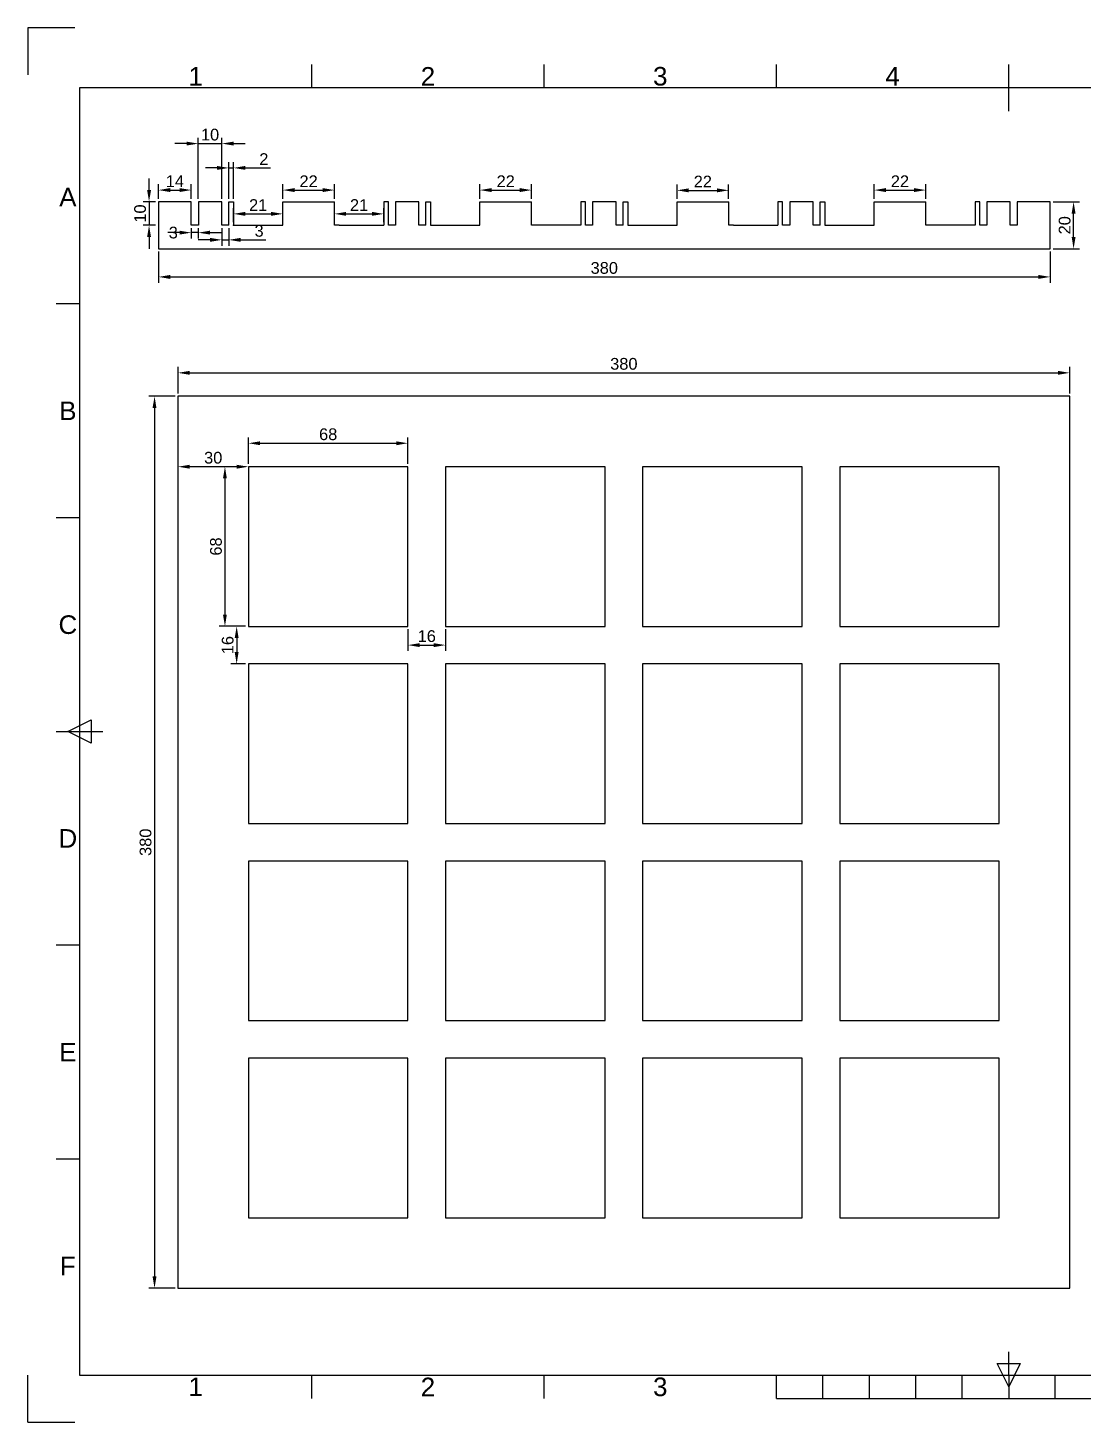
# Paper-space layout 'ISO A3 제목 블록' of a CAD drawing. Header units: millimetres. Extents: x 0 to 420, y 0 to 297.
# Drawn here: x 0 to 224.9, y 0 to 297 of the extents above; entities that cross this region are included whole.
import ezdxf
from ezdxf.enums import TextEntityAlignment as Align

# ---------------------------------------------------------------- set-up
doc = ezdxf.new("R2010")
doc.units = ezdxf.units.MM
doc.layers.add('제목 블록', color=7, linetype='Continuous')
doc.styles.add('ACISOTS', font='arial.ttf', dxfattribs={"height": 1})
doc.styles.add('ISO 적합성', font='arial.ttf')
doc.styles.get("Standard").update_dxf_attribs({"font": 'arial.ttf'})
doc.dimstyles.new('ISO-25', dxfattribs={"dimtxt": 2.5, "dimasz": 2.5, "dimexe": 1.25, "dimexo": 0.625, "dimtad": 1, "dimtxsty": 'Standard', "dimcen": 2.5, "dimadec": 0, "dimazin": 0, "dimtfac": 1, "dimtmove": 0, "dimatfit": 3, "dimfxl": 1, "dimarcsym": 0})

# ---------------------------------------------------------------- blocks, each defined once
blk = doc.blocks.new('제목 블록')
at = {"layer": '제목 블록'}
for p, q in [((0, 297), (0, 287)), ((10, 297), (0, 297)), ((60.5, 284.23), (60.5, 289.18)), ((110, 284.23), (110, 289.18)), ((159.5, 284.23), (159.5, 289.18)), ((209, 279.28), (209, 289.18)), ((407, 284.23), (11, 284.23)), ((11, 284.23), (11, 10)), ((11, 238.19), (6.05, 238.19)), ((11, 192.66), (6.05, 192.66)), ((8.52, 147.12), (13.47, 149.59)), ((13.47, 149.59), (13.47, 144.64)), ((6.05, 147.12), (15.95, 147.12)), ((13.47, 144.64), (8.52, 147.12)), ((11, 101.58), (6.05, 101.58)), ((11, 56.03), (6.05, 56.03)), ((209, 10), (209, 14.95)), ((206.53, 12.47), (211.47, 12.47)), ((209, 7.52), (206.53, 12.47)), ((211.47, 12.47), (209, 7.52)), ((0, 0), (0, 10)), ((11, 10), (407, 10)), ((60.5, 5.05), (60.5, 10)), ((110, 5.05), (110, 10)), ((159.5, 5.05), (159.5, 10)), ((169.4, 5.05), (169.4, 10)), ((179.3, 5.05), (179.3, 10)), ((189.2, 5.05), (189.2, 10)), ((199.1, 5.05), (199.1, 10)), ((209, 10), (209, 5.05)), ((218.9, 5.05), (218.9, 10)), ((159.5, 5.05), (258.5, 5.05)), ((0, 0), (10, 0))]:
    blk.add_line(p, q, dxfattribs=at)
at = {"layer": '제목 블록', "style": 'ISO 적합성'}
for s, p in [('1', (35.75, 286.7)), ('2', (85.25, 286.7)), ('3', (134.75, 286.7)), ('4', (184.25, 286.7)), ('A', (8.52, 260.96)), ('B', (8.52, 215.43)), ('C', (8.52, 169.88)), ('D', (8.52, 124.34)), ('E', (8.52, 78.8)), ('F', (8.52, 33.27)), ('1', (35.75, 7.52)), ('2', (85.25, 7.52)), ('3', (134.75, 7.52))]:
    blk.add_text(s, height=3.96, dxfattribs=at).set_placement(p, align=Align.MIDDLE)
at = {"layer": '제목 블록', "lineweight": 35, "style": 'ACISOTS'}
for tag, p, height in [('FILE_NAME', (254.41, 53.9), 3), ('FSCM_NO', (293.68, 53.04), 3), ('SHEET', (326.77, 52.11), 3), ('SCALE', (368.02, 52.11), 3), ('SIZE', (254.7, 48.23), 3), ('CHECK_DATE', (254.41, 41.9), 3), ('DESIGN_ACTIVITY', (328.79, 43.14), 3.5), ('CHECK_DATE', (254.7, 36.14), 3), ('CHECKED_BY', (277.96, 36.14), 3), ('SHEETNAME', (326.77, 30.48), 6), ('APPROVAL_DATE', (254.7, 30.17), 3), ('APPROVED_BY', (277.96, 30.17), 3), ('ISSUE_DATE', (254.7, 24.08), 3), ('ISSUED_BY', (277.96, 24.08), 3), ('DRAWING_SUBTITLE', (328.79, 25.44), 3), ('REVISION', (254.7, 18.08), 3), ('SHEETNUMBER-NAME', (326.77, 11.76), 6), ('CONTRACT_NO', (254.7, 12.08), 3.5)]:
    blk.add_attdef(tag, p, '', height=height, dxfattribs=at)
blk = doc.blocks.new('*D6')
at = {"color": 0, "lineweight": -2, "transparency": 16777216}
for p, q in [((31.99, 219.14), (31.99, 224.77)), ((34.49, 223.52), (219.49, 223.52)), ((221.99, 219.14), (221.99, 224.77))]:
    blk.add_line(p, q, dxfattribs=at)
at = {"color": 0, "transparency": 16777216}
for points in [[(34.49, 223.93), (34.49, 223.1), (31.99, 223.52)], [(219.49, 223.93), (219.49, 223.1), (221.99, 223.52)]]:
    blk.add_solid(points, dxfattribs=at)
at = {"layer": 'Defpoints', "color": 0, "transparency": 16777216}
for p in [(221.99, 223.52), (31.99, 218.52), (221.99, 218.52)]:
    blk.add_point(p, dxfattribs=at)
at = {"color": 0, "transparency": 16777216, "insert": (126.99, 225.42), "char_height": 2.5, "attachment_point": 5}
blk.add_mtext('380', dxfattribs=at)
blk = doc.blocks.new('*D7')
at = {"color": 0, "lineweight": -2, "transparency": 16777216}
for p, q in [((31.36, 218.52), (25.74, 218.52)), ((26.99, 216.02), (26.99, 31.02)), ((31.36, 28.52), (25.74, 28.52))]:
    blk.add_line(p, q, dxfattribs=at)
at = {"color": 0, "transparency": 16777216}
for points in [[(26.57, 216.02), (27.4, 216.02), (26.99, 218.52)], [(26.57, 31.02), (27.4, 31.02), (26.99, 28.52)]]:
    blk.add_solid(points, dxfattribs=at)
at = {"layer": 'Defpoints', "color": 0, "transparency": 16777216}
for p in [(31.99, 218.52), (26.99, 28.52), (31.99, 28.52)]:
    blk.add_point(p, dxfattribs=at)
at = {"color": 0, "transparency": 16777216, "insert": (25.08, 123.52), "char_height": 2.5, "attachment_point": 5, "rotation": 90}
blk.add_mtext('380', dxfattribs=at)
blk = doc.blocks.new('*D8')
at = {"color": 0, "lineweight": -2, "transparency": 16777216}
for p, q in [((31.99, 204.14), (31.99, 204.77)), ((44.49, 203.52), (34.49, 203.52)), ((46.99, 204.14), (46.99, 204.77))]:
    blk.add_line(p, q, dxfattribs=at)
at = {"color": 0, "transparency": 16777216}
for points in [[(34.49, 203.93), (34.49, 203.1), (31.99, 203.52)], [(44.49, 203.93), (44.49, 203.1), (46.99, 203.52)]]:
    blk.add_solid(points, dxfattribs=at)
at = {"layer": 'Defpoints', "color": 0, "transparency": 16777216}
for p in [(31.99, 203.52), (31.99, 203.52), (46.99, 203.52)]:
    blk.add_point(p, dxfattribs=at)
at = {"color": 0, "transparency": 16777216, "insert": (39.49, 205.42), "char_height": 2.5, "attachment_point": 5}
blk.add_mtext('30', dxfattribs=at)
blk = doc.blocks.new('*D9')
at = {"color": 0, "lineweight": -2, "transparency": 16777216}
for p, q in [((46.99, 204.14), (46.99, 209.77)), ((49.49, 208.52), (78.49, 208.52)), ((80.99, 204.14), (80.99, 209.77))]:
    blk.add_line(p, q, dxfattribs=at)
at = {"color": 0, "transparency": 16777216}
for points in [[(49.49, 208.93), (49.49, 208.1), (46.99, 208.52)], [(78.49, 208.93), (78.49, 208.1), (80.99, 208.52)]]:
    blk.add_solid(points, dxfattribs=at)
at = {"layer": 'Defpoints', "color": 0, "transparency": 16777216}
for p in [(80.99, 208.52), (46.99, 203.52), (80.99, 203.52)]:
    blk.add_point(p, dxfattribs=at)
at = {"color": 0, "transparency": 16777216, "insert": (63.99, 210.42), "char_height": 2.5, "attachment_point": 5}
blk.add_mtext('68', dxfattribs=at)
blk = doc.blocks.new('*D10')
at = {"color": 0, "lineweight": -2, "transparency": 16777216}
for p, q in [((46.36, 203.52), (40.74, 203.52)), ((41.99, 201.02), (41.99, 172.02)), ((46.36, 169.52), (40.74, 169.52))]:
    blk.add_line(p, q, dxfattribs=at)
at = {"color": 0, "transparency": 16777216}
for points in [[(41.57, 201.02), (42.4, 201.02), (41.99, 203.52)], [(41.57, 172.02), (42.4, 172.02), (41.99, 169.52)]]:
    blk.add_solid(points, dxfattribs=at)
at = {"layer": 'Defpoints', "color": 0, "transparency": 16777216}
for p in [(46.99, 203.52), (41.99, 169.52), (46.99, 169.52)]:
    blk.add_point(p, dxfattribs=at)
at = {"color": 0, "transparency": 16777216, "insert": (40.08, 186.52), "char_height": 2.5, "attachment_point": 5, "rotation": 90}
blk.add_mtext('68', dxfattribs=at)
blk = doc.blocks.new('*D11')
at = {"color": 0, "lineweight": -2, "transparency": 16777216}
for p, q in [((80.99, 168.89), (80.99, 164.27)), ((88.99, 168.89), (88.99, 164.27)), ((83.49, 165.52), (86.49, 165.52))]:
    blk.add_line(p, q, dxfattribs=at)
at = {"color": 0, "transparency": 16777216}
for points in [[(83.49, 165.93), (83.49, 165.1), (80.99, 165.52)], [(86.49, 165.93), (86.49, 165.1), (88.99, 165.52)]]:
    blk.add_solid(points, dxfattribs=at)
at = {"layer": 'Defpoints', "color": 0, "transparency": 16777216}
for p in [(80.99, 169.52), (88.99, 169.52), (88.99, 165.52)]:
    blk.add_point(p, dxfattribs=at)
at = {"color": 0, "transparency": 16777216, "insert": (84.99, 167.42), "char_height": 2.5, "attachment_point": 5}
blk.add_mtext('16', dxfattribs=at)
blk = doc.blocks.new('*D12')
at = {"color": 0, "lineweight": -2, "transparency": 16777216}
for p, q in [((46.36, 169.52), (43.24, 169.52)), ((44.49, 167.02), (44.49, 164.02)), ((46.36, 161.52), (43.24, 161.52))]:
    blk.add_line(p, q, dxfattribs=at)
at = {"color": 0, "transparency": 16777216}
for points in [[(44.07, 167.02), (44.9, 167.02), (44.49, 169.52)], [(44.07, 164.02), (44.9, 164.02), (44.49, 161.52)]]:
    blk.add_solid(points, dxfattribs=at)
at = {"layer": 'Defpoints', "color": 0, "transparency": 16777216}
for p in [(46.99, 169.52), (44.49, 161.52), (46.99, 161.52)]:
    blk.add_point(p, dxfattribs=at)
at = {"color": 0, "transparency": 16777216, "insert": (42.58, 165.52), "char_height": 2.5, "attachment_point": 5, "rotation": 90}
blk.add_mtext('16', dxfattribs=at)
blk = doc.blocks.new('*D13')
at = {"color": 0, "lineweight": -2, "transparency": 16777216}
for p, q in [((27.82, 260.58), (27.82, 263.7)), ((30.32, 262.45), (32.32, 262.45)), ((34.82, 260.58), (34.82, 263.7))]:
    blk.add_line(p, q, dxfattribs=at)
at = {"color": 0, "transparency": 16777216}
for points in [[(30.32, 262.87), (30.32, 262.03), (27.82, 262.45)], [(32.32, 262.87), (32.32, 262.03), (34.82, 262.45)]]:
    blk.add_solid(points, dxfattribs=at)
at = {"layer": 'Defpoints', "color": 0, "transparency": 16777216}
for p in [(34.82, 262.45), (27.82, 259.95), (34.82, 259.95)]:
    blk.add_point(p, dxfattribs=at)
at = {"color": 0, "transparency": 16777216, "insert": (31.32, 264.33), "char_height": 2.5, "attachment_point": 5}
blk.add_mtext('14', dxfattribs=at)
blk = doc.blocks.new('*D15')
at = {"color": 0, "lineweight": -2, "transparency": 16777216}
for p, q in [((36.32, 260.58), (36.32, 273.6)), ((41.32, 260.58), (41.32, 273.6)), ((33.82, 272.35), (31.32, 272.35)), ((36.32, 272.35), (41.32, 272.35)), ((43.82, 272.35), (46.32, 272.35))]:
    blk.add_line(p, q, dxfattribs=at)
at = {"color": 0, "transparency": 16777216}
for points in [[(33.82, 272.77), (33.82, 271.94), (36.32, 272.35)], [(43.82, 272.77), (43.82, 271.94), (41.32, 272.35)]]:
    blk.add_solid(points, dxfattribs=at)
at = {"layer": 'Defpoints', "color": 0, "transparency": 16777216}
for p in [(41.32, 272.35), (36.32, 259.95), (41.32, 259.95)]:
    blk.add_point(p, dxfattribs=at)
at = {"color": 0, "transparency": 16777216, "insert": (38.82, 274.25), "char_height": 2.5, "attachment_point": 5}
blk.add_mtext('10', dxfattribs=at)
blk = doc.blocks.new('*D17')
at = {"color": 0, "lineweight": -2, "transparency": 16777216}
for p, q in [((25.82, 262.45), (25.82, 264.95)), ((27.2, 259.95), (24.57, 259.95)), ((25.82, 259.95), (25.82, 254.95)), ((27.2, 254.95), (24.57, 254.95)), ((25.82, 252.45), (25.82, 249.95))]:
    blk.add_line(p, q, dxfattribs=at)
at = {"color": 0, "transparency": 16777216}
for points in [[(25.41, 262.45), (26.24, 262.45), (25.82, 259.95)], [(25.41, 252.45), (26.24, 252.45), (25.82, 254.95)]]:
    blk.add_solid(points, dxfattribs=at)
at = {"layer": 'Defpoints', "color": 0, "transparency": 16777216}
for p in [(27.82, 259.95), (25.82, 254.95), (27.82, 254.95)]:
    blk.add_point(p, dxfattribs=at)
at = {"color": 0, "transparency": 16777216, "insert": (23.92, 257.45), "char_height": 2.5, "attachment_point": 5, "rotation": 90}
blk.add_mtext('10', dxfattribs=at)
blk = doc.blocks.new('*D35')
at = {"color": 0, "lineweight": -2, "transparency": 16777216}
for p, q in [((218.45, 259.95), (224.07, 259.95)), ((222.82, 252.45), (222.82, 257.45)), ((218.45, 249.95), (224.07, 249.95))]:
    blk.add_line(p, q, dxfattribs=at)
at = {"color": 0, "transparency": 16777216}
for points in [[(222.41, 257.45), (223.24, 257.45), (222.82, 259.95)], [(222.41, 252.45), (223.24, 252.45), (222.82, 249.95)]]:
    blk.add_solid(points, dxfattribs=at)
at = {"layer": 'Defpoints', "color": 0, "transparency": 16777216}
for p in [(217.82, 259.95), (222.82, 259.95), (217.82, 249.95)]:
    blk.add_point(p, dxfattribs=at)
at = {"color": 0, "transparency": 16777216, "insert": (220.92, 254.95), "char_height": 2.5, "attachment_point": 5, "rotation": 90}
blk.add_mtext('20', dxfattribs=at)
blk = doc.blocks.new('*D36')
at = {"color": 0, "lineweight": -2, "transparency": 16777216}
for p, q in [((27.82, 249.33), (27.82, 242.7)), ((217.82, 249.33), (217.82, 242.7)), ((30.32, 243.95), (215.32, 243.95))]:
    blk.add_line(p, q, dxfattribs=at)
at = {"color": 0, "transparency": 16777216}
for points in [[(30.32, 244.37), (30.32, 243.53), (27.82, 243.95)], [(215.32, 244.37), (215.32, 243.53), (217.82, 243.95)]]:
    blk.add_solid(points, dxfattribs=at)
at = {"layer": 'Defpoints', "color": 0, "transparency": 16777216}
for p in [(27.82, 249.95), (217.82, 249.95), (217.82, 243.95)]:
    blk.add_point(p, dxfattribs=at)
at = {"color": 0, "transparency": 16777216, "insert": (122.82, 245.85), "char_height": 2.5, "attachment_point": 5}
blk.add_mtext('380', dxfattribs=at)
blk = doc.blocks.new('*D61')
at = {"color": 0, "lineweight": -2, "transparency": 16777216}
for p, q in [((54.32, 260.58), (54.32, 263.7)), ((56.82, 262.45), (62.82, 262.45)), ((65.32, 260.58), (65.32, 263.7))]:
    blk.add_line(p, q, dxfattribs=at)
at = {"color": 0, "transparency": 16777216}
for points in [[(56.82, 262.87), (56.82, 262.03), (54.32, 262.45)], [(62.82, 262.87), (62.82, 262.03), (65.32, 262.45)]]:
    blk.add_solid(points, dxfattribs=at)
at = {"layer": 'Defpoints', "color": 0, "transparency": 16777216}
for p in [(65.32, 262.45), (54.32, 259.95), (65.32, 259.95)]:
    blk.add_point(p, dxfattribs=at)
at = {"color": 0, "transparency": 16777216, "insert": (59.82, 264.33), "char_height": 2.5, "attachment_point": 5}
blk.add_mtext('22', dxfattribs=at)
blk = doc.blocks.new('*D63')
at = {"color": 0, "lineweight": -2, "transparency": 16777216}
for p, q in [((41.32, 254.33), (41.32, 250.59)), ((42.82, 254.33), (42.82, 250.59)), ((38.82, 251.84), (36.32, 251.84)), ((41.32, 251.84), (42.82, 251.84)), ((45.32, 251.84), (50.71, 251.84))]:
    blk.add_line(p, q, dxfattribs=at)
at = {"color": 0, "transparency": 16777216}
for points in [[(38.82, 252.26), (38.82, 251.43), (41.32, 251.84)], [(45.32, 252.26), (45.32, 251.43), (42.82, 251.84)]]:
    blk.add_solid(points, dxfattribs=at)
at = {"layer": 'Defpoints', "color": 0, "transparency": 16777216}
for p in [(41.32, 254.95), (42.82, 254.95), (42.82, 251.84)]:
    blk.add_point(p, dxfattribs=at)
at = {"color": 0, "transparency": 16777216, "insert": (49.27, 253.75), "char_height": 2.5, "attachment_point": 5}
blk.add_mtext('3', dxfattribs=at)
blk = doc.blocks.new('*D64')
at = {"color": 0, "lineweight": -2, "transparency": 16777216}
for p, q in [((42.82, 260.58), (42.82, 268.42)), ((43.82, 260.58), (43.82, 268.42)), ((40.32, 267.17), (37.82, 267.17)), ((42.82, 267.17), (43.82, 267.17)), ((46.32, 267.17), (51.73, 267.17))]:
    blk.add_line(p, q, dxfattribs=at)
at = {"color": 0, "transparency": 16777216}
for points in [[(40.32, 267.59), (40.32, 266.76), (42.82, 267.17)], [(46.32, 267.59), (46.32, 266.76), (43.82, 267.17)]]:
    blk.add_solid(points, dxfattribs=at)
at = {"layer": 'Defpoints', "color": 0, "transparency": 16777216}
for p in [(43.82, 267.17), (42.82, 259.95), (43.82, 259.95)]:
    blk.add_point(p, dxfattribs=at)
at = {"color": 0, "transparency": 16777216, "insert": (50.28, 269.05), "char_height": 2.5, "attachment_point": 5}
blk.add_mtext('2', dxfattribs=at)
blk = doc.blocks.new('*D65')
at = {"color": 0, "lineweight": -2, "transparency": 16777216}
for p, q in [((43.82, 255.58), (43.82, 258.63)), ((54.32, 255.58), (54.32, 258.63)), ((46.32, 257.38), (51.82, 257.38))]:
    blk.add_line(p, q, dxfattribs=at)
at = {"color": 0, "transparency": 16777216}
for points in [[(46.32, 257.8), (46.32, 256.97), (43.82, 257.38)], [(51.82, 257.8), (51.82, 256.97), (54.32, 257.38)]]:
    blk.add_solid(points, dxfattribs=at)
at = {"layer": 'Defpoints', "color": 0, "transparency": 16777216}
for p in [(54.32, 257.38), (43.82, 254.95), (54.32, 254.95)]:
    blk.add_point(p, dxfattribs=at)
at = {"color": 0, "transparency": 16777216, "insert": (49.07, 259.26), "char_height": 2.5, "attachment_point": 5}
blk.add_mtext('21', dxfattribs=at)
blk = doc.blocks.new('*D94')
at = {"color": 0, "lineweight": -2, "transparency": 16777216}
for p, q in [((32.32, 253.38), (29.82, 253.38)), ((34.82, 254.33), (34.82, 252.13)), ((36.32, 253.38), (34.82, 253.38)), ((36.32, 254.33), (36.32, 252.13)), ((38.82, 253.38), (41.32, 253.38))]:
    blk.add_line(p, q, dxfattribs=at)
at = {"color": 0, "transparency": 16777216}
for points in [[(32.32, 253.8), (32.32, 252.97), (34.82, 253.38)], [(38.82, 253.8), (38.82, 252.97), (36.32, 253.38)]]:
    blk.add_solid(points, dxfattribs=at)
at = {"layer": 'Defpoints', "color": 0, "transparency": 16777216}
for p in [(34.82, 254.95), (34.82, 253.38), (36.32, 254.95)]:
    blk.add_point(p, dxfattribs=at)
at = {"color": 0, "transparency": 16777216, "insert": (30.99, 253.38), "char_height": 2.5, "attachment_point": 5}
blk.add_mtext('3', dxfattribs=at)
blk = doc.blocks.new('*D96')
at = {"color": 0, "lineweight": -2, "transparency": 16777216}
for p, q in [((65.32, 255.58), (65.32, 258.63)), ((75.82, 255.58), (75.82, 258.63)), ((67.82, 257.38), (73.32, 257.38))]:
    blk.add_line(p, q, dxfattribs=at)
at = {"color": 0, "transparency": 16777216}
for points in [[(67.82, 257.8), (67.82, 256.97), (65.32, 257.38)], [(73.32, 257.8), (73.32, 256.97), (75.82, 257.38)]]:
    blk.add_solid(points, dxfattribs=at)
at = {"layer": 'Defpoints', "color": 0, "transparency": 16777216}
for p in [(75.82, 257.38), (65.32, 254.95), (75.82, 254.95)]:
    blk.add_point(p, dxfattribs=at)
at = {"color": 0, "transparency": 16777216, "insert": (70.57, 259.26), "char_height": 2.5, "attachment_point": 5}
blk.add_mtext('21', dxfattribs=at)
blk = doc.blocks.new('*D98')
at = {"color": 0, "lineweight": -2, "transparency": 16777216}
for p, q in [((96.32, 260.58), (96.32, 263.7)), ((98.82, 262.45), (104.82, 262.45)), ((107.32, 260.58), (107.32, 263.7))]:
    blk.add_line(p, q, dxfattribs=at)
at = {"color": 0, "transparency": 16777216}
for points in [[(98.82, 262.87), (98.82, 262.03), (96.32, 262.45)], [(104.82, 262.87), (104.82, 262.03), (107.32, 262.45)]]:
    blk.add_solid(points, dxfattribs=at)
at = {"layer": 'Defpoints', "color": 0, "transparency": 16777216}
for p in [(107.32, 262.45), (96.32, 259.95), (107.32, 259.95)]:
    blk.add_point(p, dxfattribs=at)
at = {"color": 0, "transparency": 16777216, "insert": (101.82, 264.33), "char_height": 2.5, "attachment_point": 5}
blk.add_mtext('22', dxfattribs=at)
blk = doc.blocks.new('*D99')
at = {"color": 0, "lineweight": -2, "transparency": 16777216}
for p, q in [((138.32, 260.58), (138.32, 263.64)), ((140.82, 262.39), (146.82, 262.39)), ((149.32, 260.58), (149.32, 263.64))]:
    blk.add_line(p, q, dxfattribs=at)
at = {"color": 0, "transparency": 16777216}
for points in [[(140.82, 262.81), (140.82, 261.97), (138.32, 262.39)], [(146.82, 262.81), (146.82, 261.97), (149.32, 262.39)]]:
    blk.add_solid(points, dxfattribs=at)
at = {"layer": 'Defpoints', "color": 0, "transparency": 16777216}
for p in [(149.32, 262.39), (138.32, 259.95), (149.32, 259.95)]:
    blk.add_point(p, dxfattribs=at)
at = {"color": 0, "transparency": 16777216, "insert": (143.82, 264.27), "char_height": 2.5, "attachment_point": 5}
blk.add_mtext('22', dxfattribs=at)
blk = doc.blocks.new('*D100')
at = {"color": 0, "lineweight": -2, "transparency": 16777216}
for p, q in [((180.32, 260.58), (180.32, 263.7)), ((182.82, 262.45), (188.82, 262.45)), ((191.32, 260.58), (191.32, 263.7))]:
    blk.add_line(p, q, dxfattribs=at)
at = {"color": 0, "transparency": 16777216}
for points in [[(182.82, 262.87), (182.82, 262.03), (180.32, 262.45)], [(188.82, 262.87), (188.82, 262.03), (191.32, 262.45)]]:
    blk.add_solid(points, dxfattribs=at)
at = {"layer": 'Defpoints', "color": 0, "transparency": 16777216}
for p in [(191.32, 262.45), (180.32, 259.95), (191.32, 259.95)]:
    blk.add_point(p, dxfattribs=at)
at = {"color": 0, "transparency": 16777216, "insert": (185.82, 264.33), "char_height": 2.5, "attachment_point": 5}
blk.add_mtext('22', dxfattribs=at)

psp = doc.layouts.new('ISO A3 제목 블록')

# ---------------------------------------------------------------- linework, layer by layer
for p, q in [((34.825, 259.95), (27.825, 259.95)), ((27.825, 259.95), (27.825, 249.95)), ((34.825, 254.95), (34.825, 259.95)), ((41.325, 259.95), (36.325, 259.95)), ((36.325, 259.95), (36.325, 254.95)), ((41.325, 254.95), (41.325, 259.95)), ((42.825, 254.95), (42.825, 259.95)), ((42.825, 259.95), (43.825, 259.95)), ((43.825, 259.95), (43.825, 254.95)), ((54.325, 254.95), (54.325, 259.95)), ((54.325, 259.95), (65.325, 259.95)), ((65.325, 254.95), (65.325, 259.95)), ((76.825, 259.95), (75.825, 259.95)), ((75.825, 259.95), (75.825, 254.95)), ((76.825, 254.95), (76.825, 259.95)), ((83.325, 259.95), (78.325, 259.95)), ((78.325, 259.95), (78.325, 254.95)), ((83.325, 254.95), (83.325, 259.95)), ((84.825, 254.95), (84.825, 259.95)), ((84.825, 259.95), (85.825, 259.95)), ((85.825, 259.95), (85.825, 254.95)), ((96.325, 254.95), (96.325, 259.95)), ((96.325, 259.95), (107.325, 259.95)), ((107.325, 254.95), (107.325, 259.95)), ((118.825, 259.95), (117.825, 259.95)), ((117.825, 259.95), (117.825, 254.95)), ((118.825, 254.95), (118.825, 259.95)), ((125.325, 259.95), (120.325, 259.95)), ((120.325, 259.95), (120.325, 254.95)), ((125.325, 254.95), (125.325, 259.95)), ((126.825, 254.95), (126.825, 259.95)), ((126.825, 259.95), (127.825, 259.95)), ((127.825, 259.95), (127.825, 254.95)), ((138.325, 254.95), (138.325, 259.95)), ((138.325, 259.95), (149.325, 259.95)), ((149.325, 254.95), (149.325, 259.95)), ((160.825, 259.95), (159.825, 259.95)), ((159.825, 259.95), (159.825, 254.95)), ((160.825, 254.95), (160.825, 259.95)), ((167.325, 259.95), (162.325, 259.95)), ((162.325, 259.95), (162.325, 254.95)), ((167.325, 254.95), (167.325, 259.95)), ((168.825, 254.95), (168.825, 259.95)), ((168.825, 259.95), (169.825, 259.95)), ((169.825, 259.95), (169.825, 254.95)), ((180.325, 254.95), (180.325, 259.95)), ((180.325, 259.95), (191.325, 259.95)), ((191.325, 254.95), (191.325, 259.95)), ((202.825, 259.95), (201.825, 259.95)), ((201.825, 259.95), (201.825, 254.95)), ((202.825, 254.95), (202.825, 259.95)), ((209.325, 259.95), (204.325, 259.95)), ((204.325, 259.95), (204.325, 254.95)), ((209.325, 254.95), (209.325, 259.95)), ((217.825, 259.95), (210.825, 259.95)), ((210.825, 259.95), (210.825, 254.95)), ((217.825, 249.95), (217.825, 259.95)), ((36.325, 254.95), (34.825, 254.95)), ((42.825, 254.95), (41.325, 254.95)), ((43.825, 254.95), (53.325, 254.95)), ((53.325, 254.95), (54.325, 254.95)), ((66.325, 254.95), (65.325, 254.95)), ((66.325, 254.95), (75.825, 254.95)), ((78.325, 254.95), (76.825, 254.95)), ((84.825, 254.95), (83.325, 254.95)), ((85.825, 254.95), (95.325, 254.95)), ((95.325, 254.95), (96.325, 254.95)), ((108.325, 254.95), (107.325, 254.95)), ((117.825, 254.95), (108.325, 254.95)), ((120.325, 254.95), (118.825, 254.95)), ((126.825, 254.95), (125.325, 254.95)), ((127.825, 254.95), (137.325, 254.95)), ((137.325, 254.95), (138.325, 254.95)), ((150.325, 254.95), (149.325, 254.95)), ((150.325, 254.95), (159.825, 254.95)), ((162.325, 254.95), (160.825, 254.95)), ((168.825, 254.95), (167.325, 254.95)), ((169.825, 254.95), (179.325, 254.95)), ((179.325, 254.95), (180.325, 254.95)), ((192.325, 254.95), (191.325, 254.95)), ((201.825, 254.95), (192.325, 254.95)), ((204.325, 254.95), (202.825, 254.95)), ((210.825, 254.95), (209.325, 254.95)), ((27.825, 249.95), (217.825, 249.95))]:
    psp.add_line(p, q)
for points in [[(31.986, 28.518), (221.986, 28.518), (221.986, 218.518), (31.986, 218.518)], [(46.986, 169.518), (80.986, 169.518), (80.986, 203.518), (46.986, 203.518)], [(88.986, 169.518), (122.986, 169.518), (122.986, 203.518), (88.986, 203.518)], [(130.986, 169.518), (164.986, 169.518), (164.986, 203.518), (130.986, 203.518)], [(172.986, 169.518), (206.986, 169.518), (206.986, 203.518), (172.986, 203.518)], [(46.986, 127.518), (80.986, 127.518), (80.986, 161.518), (46.986, 161.518)], [(88.986, 127.518), (122.986, 127.518), (122.986, 161.518), (88.986, 161.518)], [(130.986, 127.518), (164.986, 127.518), (164.986, 161.518), (130.986, 161.518)], [(172.986, 127.518), (206.986, 127.518), (206.986, 161.518), (172.986, 161.518)], [(46.986, 85.518), (80.986, 85.518), (80.986, 119.518), (46.986, 119.518)], [(88.986, 85.518), (122.986, 85.518), (122.986, 119.518), (88.986, 119.518)], [(130.986, 85.518), (164.986, 85.518), (164.986, 119.518), (130.986, 119.518)], [(172.986, 85.518), (206.986, 85.518), (206.986, 119.518), (172.986, 119.518)], [(46.986, 43.518), (80.986, 43.518), (80.986, 77.518), (46.986, 77.518)], [(88.986, 43.518), (122.986, 43.518), (122.986, 77.518), (88.986, 77.518)], [(130.986, 43.518), (164.986, 43.518), (164.986, 77.518), (130.986, 77.518)], [(172.986, 43.518), (206.986, 43.518), (206.986, 77.518), (172.986, 77.518)]]:
    psp.add_lwpolyline(points, close=True)
psp.add_point((43.825, 254.95))

# ---------------------------------------------------------------- block references
psp.add_blockref('제목 블록', (0, 0))

# ---------------------------------------------------------------- dimensions: what is measured, and where the dimension line sits
dim = psp.add_linear_dim(base=(41.325, 272.352), p1=(36.325, 259.95), p2=(41.325, 259.95), text='10', dimstyle='ISO-25')
dim.commit()
dim.dimension.update_dxf_attribs({"geometry": '*D15', "text_midpoint": (38.825, 272.352), "dimtype": 160})
for base, p1, p2, text, picture, middle in [((43.825, 267.174), (42.825, 259.95), (43.825, 259.95), '2', '*D64', (50.278, 269.054)), ((34.825, 262.45), (27.825, 259.95), (34.825, 259.95), '14', '*D13', (31.325, 264.331)), ((65.325, 262.45), (54.325, 259.95), (65.325, 259.95), '22', '*D61', (59.825, 264.331)), ((107.325, 262.45), (96.325, 259.95), (107.325, 259.95), '22', '*D98', (101.825, 264.331)), ((149.325, 262.389), (138.325, 259.95), (149.325, 259.95), '22', '*D99', (143.825, 264.27)), ((191.325, 262.45), (180.325, 259.95), (191.325, 259.95), '22', '*D100', (185.825, 264.331)), ((54.325, 257.382), (43.825, 254.95), (54.325, 254.95), '21', '*D65', (49.075, 259.263)), ((75.825, 257.382), (65.325, 254.95), (75.825, 254.95), '21', '*D96', (70.575, 259.263)), ((42.825, 251.844), (41.325, 254.95), (42.825, 254.95), '3', '*D63', (49.269, 253.746)), ((217.825, 243.95), (27.825, 249.95), (217.825, 249.95), '380', '*D36', (122.825, 245.853)), ((221.986, 223.518), (31.986, 218.518), (221.986, 218.518), '380', '*D6', (126.986, 225.42)), ((80.986, 208.518), (46.986, 203.518), (80.986, 203.518), '68', '*D9', (63.986, 210.42)), ((31.986, 203.518), (46.986, 203.518), (31.986, 203.518), '30', '*D8', (39.486, 205.42)), ((88.986, 165.518), (80.986, 169.518), (88.986, 169.518), '16', '*D11', (84.986, 167.42))]:
    dim = psp.add_linear_dim(base=base, p1=p1, p2=p2, text=text, dimstyle='ISO-25')
    dim.commit()
    dim.dimension.update_dxf_attribs({"geometry": picture, "text_midpoint": middle})
for base, p1, p2, text, picture, middle in [((25.825, 254.95), (27.825, 259.95), (27.825, 254.95), '10', '*D17', (23.924, 257.45)), ((222.825, 259.95), (217.825, 249.95), (217.825, 259.95), '20', '*D35', (220.924, 254.95)), ((26.986, 28.518), (31.986, 218.518), (31.986, 28.518), '380', '*D7', (25.083, 123.518)), ((41.986, 169.518), (46.986, 203.518), (46.986, 169.518), '68', '*D10', (40.084, 186.518)), ((44.486, 161.518), (46.986, 169.518), (46.986, 161.518), '16', '*D12', (42.584, 165.518))]:
    dim = psp.add_linear_dim(base=base, p1=p1, p2=p2, angle=90, text=text, dimstyle='ISO-25')
    dim.commit()
    dim.dimension.update_dxf_attribs({"geometry": picture, "text_midpoint": middle})
dim = psp.add_linear_dim(base=(34.825, 253.382), p1=(36.325, 254.95), p2=(34.825, 254.95), text='3', dimstyle='ISO-25', override={"dimtmove": 2})
dim.commit()
dim.dimension.update_dxf_attribs({"geometry": '*D94', "text_midpoint": (30.993, 253.382), "dimtype": 160})

doc.saveas('drawing.dxf')
